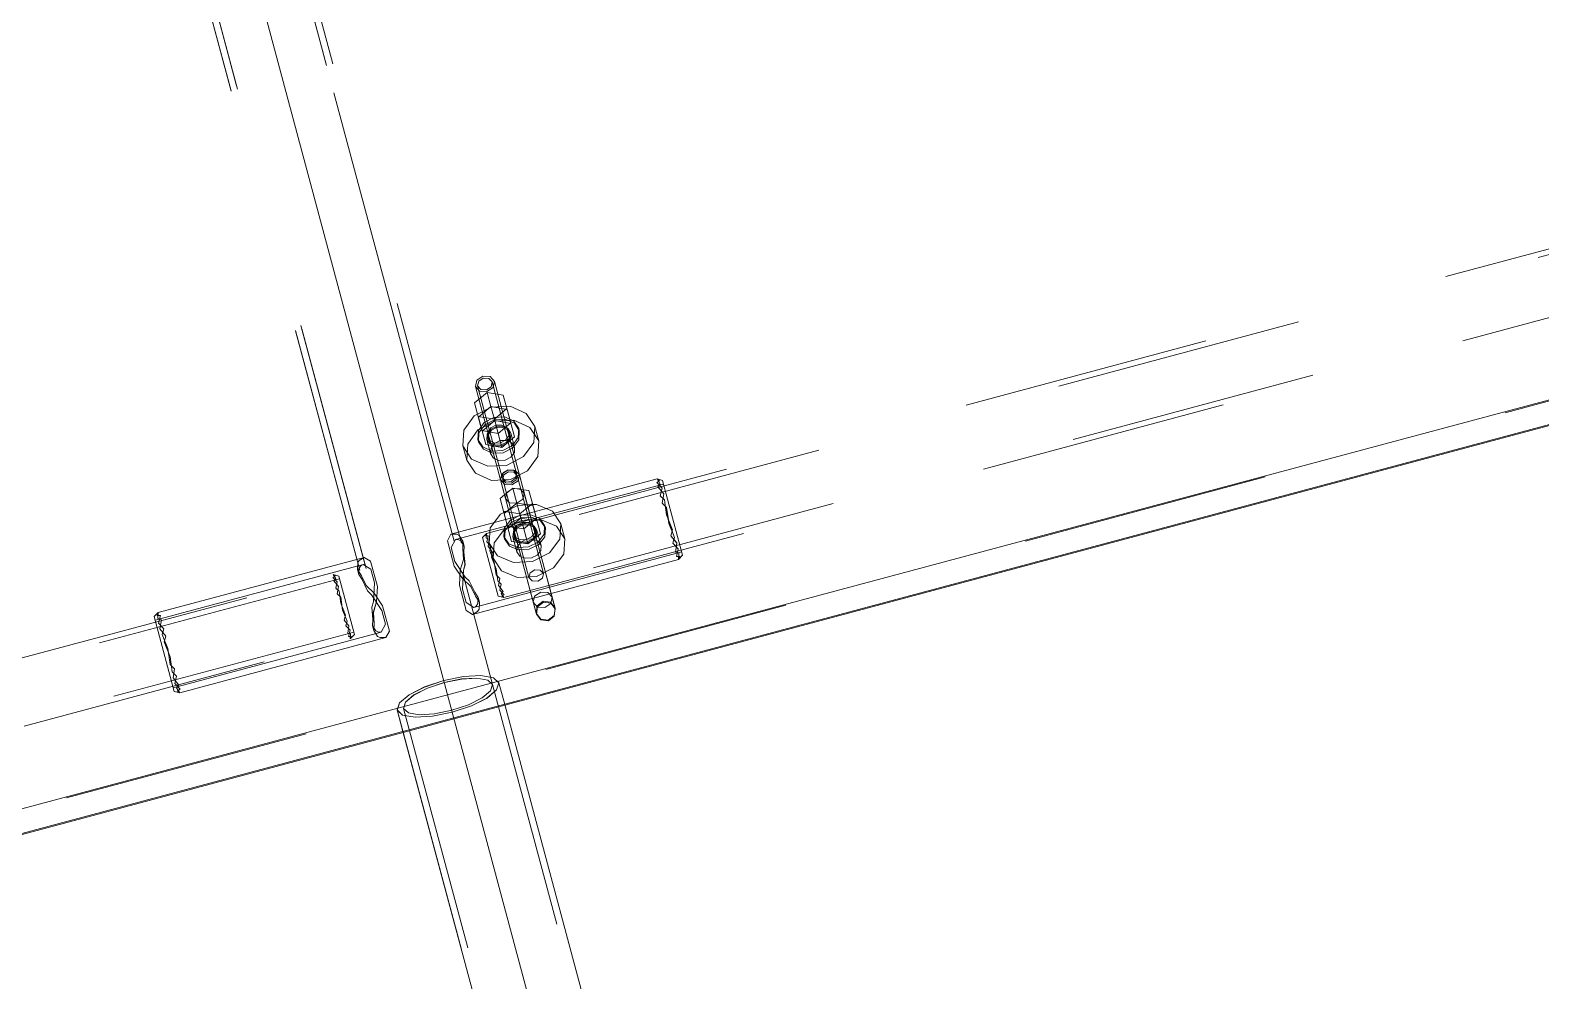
# Model space of a CAD drawing. Header units: millimetres. Extents: x -753 to 90, y 56274 to 56868.
# Drawn here: x -376.03 to -363.86, y 56755.88 to 56763.55 of the extents above; entities that cross this region are included whole.
import ezdxf

# ---------------------------------------------------------------- set-up
doc = ezdxf.new("R2010")
doc.units = ezdxf.units.MM
doc.linetypes.add('XKITLINE00', pattern=[0])
doc.linetypes.add('XKITLINE02', pattern=[4, 2, -2])
doc.layers.add('Cota', color=4, linetype='Continuous', lineweight=0)
doc.layers.add('Peça', color=2, linetype='Continuous', lineweight=0)

# ---------------------------------------------------------------- blocks, each defined once
blk = doc.blocks.new('*A1365')
at = {"layer": 'Peça', "color": 7, "linetype": 'XKITLINE02', "lineweight": 0}
for p, q in [((-373.542, 56759.123), (-411.02, 56749.082)), ((-410.993, 56749.135), (-373.592, 56759.156)), ((-373.594, 56759.133), (-373.576, 56759.143)), ((-373.56, 56759.097), (-373.594, 56759.133)), ((-373.592, 56759.156), (-373.571, 56759.123)), ((-373.576, 56759.143), (-373.592, 56759.156)), ((-373.592, 56759.156), (-373.547, 56759.144)), ((-373.571, 56759.123), (-373.587, 56759.106)), ((-373.587, 56759.106), (-373.55, 56759.06)), ((-373.571, 56759.048), (-373.56, 56759.097)), ((-373.421, 56758.672), (-373.547, 56759.144)), ((-373.571, 56759.048), (-373.543, 56759.022)), ((-373.55, 56759.06), (-373.559, 56759.001)), ((-373.559, 56759.001), (-373.531, 56758.973)), ((-373.53, 56758.925), (-373.543, 56759.022)), ((-373.531, 56758.973), (-373.516, 56758.87)), ((-373.492, 56758.829), (-373.53, 56758.925)), ((-373.516, 56758.87), (-373.479, 56758.78)), ((-373.502, 56758.79), (-373.492, 56758.829)), ((-373.465, 56758.744), (-373.502, 56758.79)), ((-373.479, 56758.78), (-373.49, 56758.743)), ((-373.49, 56758.743), (-373.455, 56758.707)), ((-373.474, 56758.685), (-373.465, 56758.744)), ((-373.426, 56758.693), (-410.905, 56748.651)), ((-410.854, 56748.619), (-373.454, 56758.639)), ((-373.474, 56758.685), (-373.452, 56758.678)), ((-373.455, 56758.707), (-373.467, 56758.658)), ((-373.467, 56758.658), (-373.446, 56758.658)), ((-373.454, 56758.639), (-373.452, 56758.678)), ((-373.454, 56758.639), (-373.421, 56758.672)), ((-373.446, 56758.658), (-373.454, 56758.639))]:
    blk.add_line(p, q, dxfattribs=at)
blk = doc.blocks.new('*A1369')
at = {"layer": 'Peça', "color": 7, "linetype": 'XKITLINE02', "lineweight": 0}
for p, q in [((-373.542, 56759.123), (-411.02, 56749.082)), ((-410.993, 56749.135), (-373.592, 56759.156)), ((-373.576, 56759.143), (-373.594, 56759.133)), ((-373.594, 56759.133), (-373.56, 56759.097)), ((-373.592, 56759.156), (-373.576, 56759.143)), ((-373.571, 56759.123), (-373.592, 56759.156)), ((-373.592, 56759.156), (-373.547, 56759.144)), ((-373.587, 56759.106), (-373.571, 56759.123)), ((-373.55, 56759.06), (-373.587, 56759.106)), ((-373.56, 56759.097), (-373.571, 56759.048)), ((-373.421, 56758.672), (-373.547, 56759.144)), ((-373.571, 56759.048), (-373.543, 56759.022)), ((-373.559, 56759.001), (-373.55, 56759.06)), ((-373.531, 56758.973), (-373.559, 56759.001)), ((-373.543, 56759.022), (-373.53, 56758.925)), ((-373.516, 56758.87), (-373.531, 56758.973)), ((-373.53, 56758.925), (-373.492, 56758.829)), ((-373.479, 56758.78), (-373.516, 56758.87)), ((-373.492, 56758.829), (-373.502, 56758.79)), ((-373.502, 56758.79), (-373.465, 56758.744)), ((-373.49, 56758.743), (-373.479, 56758.78)), ((-373.455, 56758.707), (-373.49, 56758.743)), ((-373.465, 56758.744), (-373.474, 56758.685)), ((-373.426, 56758.693), (-410.905, 56748.651)), ((-410.854, 56748.619), (-373.454, 56758.639)), ((-373.474, 56758.685), (-373.452, 56758.678)), ((-373.467, 56758.658), (-373.455, 56758.707)), ((-373.446, 56758.658), (-373.467, 56758.658)), ((-373.452, 56758.678), (-373.454, 56758.639)), ((-373.454, 56758.639), (-373.421, 56758.672)), ((-373.454, 56758.639), (-373.446, 56758.658))]:
    blk.add_line(p, q, dxfattribs=at)
blk = doc.blocks.new('*A1703')
at = {"layer": 'Peça', "color": 7, "linetype": 'XKITLINE02', "lineweight": 0}
for p, q in [((-334.905, 56769.476), (-372.383, 56759.434)), ((-372.356, 56759.488), (-334.955, 56769.509)), ((-334.789, 56769.045), (-372.268, 56759.004)), ((-372.217, 56758.971), (-334.817, 56768.992)), ((-372.389, 56759.455), (-372.356, 56759.488)), ((-372.389, 56759.455), (-372.262, 56758.983)), ((-372.356, 56759.488), (-372.363, 56759.469)), ((-372.363, 56759.469), (-372.342, 56759.469)), ((-372.358, 56759.449), (-372.356, 56759.488)), ((-372.335, 56759.442), (-372.358, 56759.449)), ((-372.342, 56759.469), (-372.354, 56759.421)), ((-372.344, 56759.383), (-372.335, 56759.442)), ((-372.354, 56759.421), (-372.319, 56759.384)), ((-372.307, 56759.337), (-372.344, 56759.383)), ((-372.319, 56759.384), (-372.33, 56759.347)), ((-372.33, 56759.347), (-372.294, 56759.257)), ((-372.317, 56759.298), (-372.307, 56759.337)), ((-372.279, 56759.202), (-372.317, 56759.298)), ((-372.294, 56759.257), (-372.279, 56759.155)), ((-372.266, 56759.106), (-372.279, 56759.202)), ((-372.279, 56759.155), (-372.25, 56759.126)), ((-372.238, 56759.079), (-372.266, 56759.106)), ((-372.25, 56759.126), (-372.259, 56759.067)), ((-372.25, 56759.03), (-372.238, 56759.079)), ((-372.268, 56759.004), (-372.272, 56759.021)), ((-372.262, 56758.983), (-372.217, 56758.971)), ((-372.259, 56759.067), (-372.222, 56759.021)), ((-372.215, 56758.994), (-372.25, 56759.03)), ((-372.222, 56759.021), (-372.238, 56759.004)), ((-372.238, 56759.004), (-372.217, 56758.971)), ((-372.233, 56758.984), (-372.215, 56758.994)), ((-372.217, 56758.971), (-372.233, 56758.984))]:
    blk.add_line(p, q, dxfattribs=at)
blk = doc.blocks.new('*A1705')
at = {"layer": 'Peça', "color": 4, "linetype": 'XKITLINE00', "lineweight": 0}
for p, q in [((-379.607, 56756.328), (-359.013, 56761.845)), ((-379.557, 56756.142), (-358.963, 56761.659)), ((-358.961, 56761.653), (-372.209, 56758.104)), ((-373.028, 56757.884), (-379.555, 56756.136))]:
    blk.add_line(p, q, dxfattribs=at)
at = {"layer": 'Peça', "color": 7, "linetype": 'XKITLINE02', "lineweight": 0}
for p, q in [((-379.605, 56756.321), (-359.011, 56761.838)), ((-372.209, 56758.104), (-373.028, 56757.884))]:
    blk.add_line(p, q, dxfattribs=at)
blk = doc.blocks.new('*A1707')
at = {"layer": 'Peça', "color": 7, "linetype": 'XKITLINE02', "lineweight": 0}
for p, q in [((-334.905, 56769.476), (-372.383, 56759.434)), ((-372.356, 56759.488), (-334.955, 56769.509)), ((-334.789, 56769.045), (-372.268, 56759.004)), ((-372.217, 56758.971), (-334.817, 56768.992)), ((-372.389, 56759.455), (-372.356, 56759.488)), ((-372.389, 56759.455), (-372.262, 56758.983)), ((-372.363, 56759.469), (-372.356, 56759.488)), ((-372.342, 56759.469), (-372.363, 56759.469)), ((-372.356, 56759.488), (-372.358, 56759.449)), ((-372.358, 56759.449), (-372.335, 56759.442)), ((-372.354, 56759.42), (-372.342, 56759.469)), ((-372.335, 56759.442), (-372.344, 56759.383)), ((-372.32, 56759.384), (-372.354, 56759.42)), ((-372.344, 56759.383), (-372.307, 56759.337)), ((-372.33, 56759.347), (-372.32, 56759.384)), ((-372.294, 56759.257), (-372.33, 56759.347)), ((-372.307, 56759.337), (-372.317, 56759.298)), ((-372.317, 56759.298), (-372.279, 56759.202)), ((-372.279, 56759.155), (-372.294, 56759.257)), ((-372.279, 56759.202), (-372.266, 56759.106)), ((-372.25, 56759.126), (-372.279, 56759.155)), ((-372.266, 56759.106), (-372.238, 56759.079)), ((-372.259, 56759.067), (-372.25, 56759.126)), ((-372.238, 56759.079), (-372.25, 56759.03)), ((-372.262, 56758.983), (-372.217, 56758.971)), ((-372.222, 56759.021), (-372.259, 56759.067)), ((-372.25, 56759.03), (-372.215, 56758.994)), ((-372.238, 56759.004), (-372.222, 56759.021)), ((-372.217, 56758.971), (-372.238, 56759.004)), ((-372.215, 56758.994), (-372.233, 56758.984)), ((-372.233, 56758.984), (-372.217, 56758.971))]:
    blk.add_line(p, q, dxfattribs=at)
blk = doc.blocks.new('*A1711')
at = {"layer": 'Peça', "color": 7, "linetype": 'XKITLINE02', "lineweight": 0}
for p, q in [((-372.855, 56758.251), (-372.98, 56758.187)), ((-372.941, 56758.186), (-372.831, 56758.241)), ((-372.701, 56758.303), (-372.855, 56758.251)), ((-372.831, 56758.241), (-372.696, 56758.287)), ((-372.541, 56758.335), (-372.701, 56758.303)), ((-372.696, 56758.287), (-372.557, 56758.315)), ((-372.557, 56758.315), (-372.434, 56758.322)), ((-372.401, 56758.343), (-372.541, 56758.335)), ((-372.434, 56758.322), (-372.347, 56758.306)), ((-372.301, 56758.325), (-372.401, 56758.343)), ((-372.352, 56758.161), (-372.275, 56758.227)), ((-372.347, 56758.306), (-372.308, 56758.27)), ((-372.308, 56758.27), (-372.324, 56758.22)), ((-372.308, 56758.27), (-368.035, 56742.322)), ((-372.257, 56758.284), (-372.301, 56758.325)), ((-372.275, 56758.227), (-372.257, 56758.284)), ((-372.257, 56758.284), (-372.21, 56758.11)), ((-373.058, 56758.122), (-373.076, 56758.065)), ((-372.98, 56758.187), (-373.058, 56758.122)), ((-373.025, 56758.078), (-373.009, 56758.129)), ((-373.009, 56758.129), (-372.941, 56758.186)), ((-372.501, 56758.107), (-372.636, 56758.062)), ((-372.392, 56758.163), (-372.501, 56758.107)), ((-372.478, 56758.098), (-372.352, 56758.161)), ((-372.324, 56758.22), (-372.392, 56758.163)), ((-373.076, 56758.065), (-368.803, 56742.117)), ((-373.076, 56758.065), (-373.032, 56758.024)), ((-373.032, 56758.024), (-372.932, 56758.006)), ((-373.025, 56758.078), (-368.752, 56742.13)), ((-372.986, 56758.043), (-373.025, 56758.078)), ((-372.899, 56758.027), (-372.986, 56758.043)), ((-372.932, 56758.006), (-372.791, 56758.014)), ((-372.776, 56758.034), (-372.899, 56758.027)), ((-372.791, 56758.014), (-372.632, 56758.046)), ((-372.636, 56758.062), (-372.776, 56758.034)), ((-372.632, 56758.046), (-372.478, 56758.098))]:
    blk.add_line(p, q, dxfattribs=at)
at = {"layer": 'Peça', "color": 4, "linetype": 'XKITLINE00', "lineweight": 0}
blk.add_line((-372.21, 56758.11), (-368.237, 56743.283), dxfattribs=at)
blk = doc.blocks.new('*A1712')
at = {"layer": 'Peça', "color": 7, "linetype": 'XKITLINE02', "lineweight": 0}
for p, q in [((-372.98, 56758.187), (-372.855, 56758.251)), ((-372.831, 56758.241), (-372.941, 56758.186)), ((-372.855, 56758.251), (-372.701, 56758.303)), ((-372.697, 56758.287), (-372.831, 56758.241)), ((-372.701, 56758.303), (-372.542, 56758.335)), ((-372.557, 56758.315), (-372.697, 56758.287)), ((-372.434, 56758.322), (-372.557, 56758.315)), ((-372.542, 56758.335), (-372.401, 56758.343)), ((-372.347, 56758.306), (-372.434, 56758.322)), ((-372.401, 56758.343), (-372.301, 56758.325)), ((-372.275, 56758.227), (-372.353, 56758.161)), ((-372.308, 56758.27), (-372.347, 56758.306)), ((-372.324, 56758.22), (-372.308, 56758.27)), ((-372.308, 56758.27), (-368.035, 56742.322)), ((-372.301, 56758.325), (-372.257, 56758.284)), ((-372.257, 56758.284), (-372.275, 56758.227)), ((-372.257, 56758.284), (-372.21, 56758.11)), ((-373.072, 56758.078), (-373.058, 56758.122)), ((-373.058, 56758.122), (-372.98, 56758.187)), ((-373.009, 56758.129), (-373.025, 56758.078)), ((-372.941, 56758.186), (-373.009, 56758.129)), ((-372.636, 56758.062), (-372.502, 56758.107)), ((-372.502, 56758.107), (-372.392, 56758.163)), ((-372.353, 56758.161), (-372.478, 56758.098)), ((-372.392, 56758.163), (-372.324, 56758.22)), ((-373.076, 56758.065), (-373.072, 56758.078)), ((-373.076, 56758.065), (-373.03, 56757.891)), ((-373.032, 56758.024), (-373.076, 56758.065)), ((-372.932, 56758.006), (-373.032, 56758.024)), ((-373.025, 56758.078), (-368.752, 56742.13)), ((-373.025, 56758.078), (-372.986, 56758.043)), ((-372.986, 56758.043), (-372.899, 56758.027)), ((-372.791, 56758.014), (-372.932, 56758.006)), ((-372.899, 56758.027), (-372.776, 56758.034)), ((-372.632, 56758.046), (-372.791, 56758.014)), ((-372.776, 56758.034), (-372.636, 56758.062)), ((-372.478, 56758.098), (-372.632, 56758.046))]:
    blk.add_line(p, q, dxfattribs=at)
at = {"layer": 'Peça', "color": 4, "linetype": 'XKITLINE00', "lineweight": 0}
for p, q in [((-372.21, 56758.11), (-368.238, 56743.283)), ((-373.03, 56757.891), (-369.057, 56743.063))]:
    blk.add_line(p, q, dxfattribs=at)
blk = doc.blocks.new('*A1815')
at = {"layer": 'Peça', "color": 7, "linetype": 'XKITLINE02', "lineweight": 0}
for p, q in [((-372.539, 56760.321), (-372.456, 56760.436)), ((-372.456, 56760.436), (-372.319, 56760.506)), ((-372.319, 56760.506), (-372.166, 56760.513)), ((-372.166, 56760.513), (-372.037, 56760.456)), ((-372.037, 56760.456), (-371.967, 56760.349)), ((-372.546, 56760.194), (-372.539, 56760.321)), ((-372.425, 56760.322), (-372.508, 56760.208)), ((-372.289, 56760.392), (-372.425, 56760.322)), ((-372.323, 56760.326), (-372.351, 56760.288)), ((-372.277, 56760.35), (-372.323, 56760.326)), ((-372.136, 56760.4), (-372.289, 56760.392)), ((-372.226, 56760.352), (-372.277, 56760.35)), ((-372.183, 56760.333), (-372.226, 56760.352)), ((-372.16, 56760.297), (-372.183, 56760.333)), ((-372.162, 56760.255), (-372.16, 56760.297)), ((-372.13, 56760.184), (-372.16, 56760.297)), ((-372.007, 56760.342), (-372.136, 56760.4)), ((-371.936, 56760.235), (-372.007, 56760.342)), ((-371.967, 56760.349), (-371.974, 56760.221)), ((-371.936, 56760.235), (-371.967, 56760.349)), ((-372.516, 56760.08), (-372.546, 56760.194)), ((-372.476, 56760.087), (-372.546, 56760.194)), ((-372.508, 56760.208), (-372.516, 56760.08)), ((-372.351, 56760.288), (-372.353, 56760.245)), ((-372.323, 56760.132), (-372.353, 56760.245)), ((-372.353, 56760.245), (-372.33, 56760.21)), ((-372.33, 56760.21), (-372.287, 56760.191)), ((-372.323, 56760.132), (-372.32, 56760.174)), ((-372.32, 56760.174), (-372.293, 56760.213)), ((-372.293, 56760.213), (-372.247, 56760.236)), ((-372.287, 56760.191), (-372.236, 56760.193)), ((-372.247, 56760.236), (-372.196, 56760.238)), ((-372.236, 56760.193), (-372.19, 56760.217)), ((-372.196, 56760.238), (-372.153, 56760.219)), ((-372.19, 56760.217), (-372.162, 56760.255)), ((-372.153, 56760.219), (-372.13, 56760.184)), ((-372.13, 56760.184), (-372.132, 56760.141)), ((-371.974, 56760.221), (-372.057, 56760.107)), ((-371.944, 56760.108), (-371.936, 56760.235)), ((-372.516, 56760.08), (-372.446, 56759.973)), ((-372.347, 56760.03), (-372.476, 56760.087)), ((-372.299, 56760.096), (-372.323, 56760.132)), ((-372.256, 56760.077), (-372.299, 56760.096)), ((-372.205, 56760.08), (-372.256, 56760.077)), ((-372.16, 56760.103), (-372.205, 56760.08)), ((-372.057, 56760.107), (-372.194, 56760.037)), ((-372.132, 56760.141), (-372.16, 56760.103)), ((-372.027, 56759.994), (-371.944, 56760.108)), ((-372.446, 56759.973), (-372.317, 56759.916)), ((-372.194, 56760.037), (-372.347, 56760.03)), ((-372.163, 56759.923), (-372.027, 56759.994)), ((-372.317, 56759.916), (-372.163, 56759.923))]:
    blk.add_line(p, q, dxfattribs=at)
blk = doc.blocks.new('*A1820')
at = {"layer": 'Peça', "color": 4, "linetype": 'XKITLINE00', "lineweight": 0}
for p, q in [((-372.233, 56759.967), (-372.244, 56759.919)), ((-372.184, 56759.999), (-372.233, 56759.967)), ((-372.226, 56759.924), (-372.217, 56759.96)), ((-372.217, 56759.96), (-372.18, 56759.984)), ((-372.125, 56759.996), (-372.184, 56759.999)), ((-372.18, 56759.984), (-372.135, 56759.982)), ((-372.135, 56759.982), (-372.11, 56759.955)), ((-372.091, 56759.96), (-372.125, 56759.996)), ((-372.11, 56759.955), (-372.118, 56759.919)), ((-372.102, 56759.912), (-372.091, 56759.96)), ((-372.091, 56759.96), (-372.041, 56759.771)), ((-372.244, 56759.919), (-372.193, 56759.73)), ((-372.244, 56759.919), (-372.21, 56759.883)), ((-372.2, 56759.897), (-372.226, 56759.924)), ((-372.21, 56759.883), (-372.152, 56759.88)), ((-372.156, 56759.894), (-372.2, 56759.897)), ((-372.118, 56759.919), (-372.156, 56759.894)), ((-372.152, 56759.88), (-372.102, 56759.912))]:
    blk.add_line(p, q, dxfattribs=at)
at = {"layer": 'Peça', "color": 7, "linetype": 'XKITLINE02', "lineweight": 0}
for p, q in [((-372.11, 56759.955), (-371.898, 56759.165)), ((-372.226, 56759.924), (-372.014, 56759.134)), ((-372.193, 56759.818), (-372.204, 56759.77)), ((-372.144, 56759.85), (-372.193, 56759.818)), ((-372.085, 56759.847), (-372.144, 56759.85)), ((-372.052, 56759.811), (-372.085, 56759.847)), ((-372.063, 56759.763), (-372.052, 56759.811)), ((-372.052, 56759.811), (-371.803, 56758.885)), ((-372.204, 56759.77), (-371.956, 56758.844)), ((-372.204, 56759.77), (-372.171, 56759.735)), ((-372.193, 56759.73), (-372.098, 56759.375)), ((-372.171, 56759.735), (-372.112, 56759.732)), ((-372.112, 56759.732), (-372.063, 56759.763)), ((-372.041, 56759.771), (-371.959, 56759.465)), ((-372.005, 56759.17), (-372.014, 56759.134)), ((-372.014, 56759.134), (-371.988, 56759.106)), ((-371.968, 56759.194), (-372.005, 56759.17)), ((-371.988, 56759.106), (-371.944, 56759.104)), ((-371.923, 56759.192), (-371.968, 56759.194)), ((-371.944, 56759.104), (-371.906, 56759.128)), ((-371.898, 56759.165), (-371.923, 56759.192)), ((-371.906, 56759.128), (-371.898, 56759.165)), ((-371.956, 56758.844), (-371.961, 56758.863)), ((-371.948, 56758.904), (-371.956, 56758.844)), ((-371.919, 56758.797), (-371.956, 56758.844)), ((-371.9, 56758.941), (-371.948, 56758.904)), ((-371.84, 56758.933), (-371.9, 56758.941)), ((-371.803, 56758.885), (-371.84, 56758.933)), ((-371.811, 56758.826), (-371.803, 56758.885)), ((-371.803, 56758.885), (-371.808, 56758.904)), ((-371.919, 56758.797), (-371.859, 56758.789)), ((-371.859, 56758.789), (-371.811, 56758.826))]:
    blk.add_line(p, q, dxfattribs=at)
blk = doc.blocks.new('*A1821')
at = {"layer": 'Peça', "color": 7, "linetype": 'XKITLINE02', "lineweight": 0}
for p, q in [((-372.446, 56760.673), (-372.435, 56760.723)), ((-372.446, 56760.673), (-371.954, 56758.838)), ((-372.412, 56760.635), (-372.446, 56760.673)), ((-372.435, 56760.723), (-372.386, 56760.755)), ((-372.419, 56760.716), (-372.428, 56760.678)), ((-372.23, 56759.94), (-372.428, 56760.678)), ((-372.428, 56760.678), (-372.402, 56760.649)), ((-372.382, 56760.74), (-372.419, 56760.716)), ((-372.386, 56760.755), (-372.327, 56760.752)), ((-372.338, 56760.738), (-372.382, 56760.74)), ((-372.357, 56760.647), (-372.32, 56760.671)), ((-372.304, 56760.664), (-372.353, 56760.632)), ((-372.312, 56760.709), (-372.338, 56760.738)), ((-372.327, 56760.752), (-372.293, 56760.714)), ((-372.32, 56760.671), (-372.312, 56760.709)), ((-372.114, 56759.971), (-372.312, 56760.709)), ((-372.293, 56760.714), (-372.304, 56760.664)), ((-372.293, 56760.714), (-371.802, 56758.879)), ((-372.353, 56760.632), (-372.412, 56760.635)), ((-372.402, 56760.649), (-372.357, 56760.647)), ((-372.23, 56759.94), (-372.222, 56759.978)), ((-372.204, 56759.911), (-372.23, 56759.94)), ((-372.222, 56759.978), (-372.184, 56760.002)), ((-372.184, 56760.002), (-372.14, 56759.999)), ((-372.122, 56759.933), (-372.159, 56759.908)), ((-372.14, 56759.999), (-372.114, 56759.971)), ((-372.114, 56759.971), (-372.122, 56759.933)), ((-372.159, 56759.908), (-372.204, 56759.911)), ((-371.98, 56758.933), (-371.969, 56758.983)), ((-371.969, 56758.983), (-371.92, 56759.015)), ((-371.92, 56759.015), (-371.861, 56759.012)), ((-371.861, 56759.012), (-371.827, 56758.974)), ((-371.827, 56758.974), (-371.838, 56758.924)), ((-371.946, 56758.895), (-371.98, 56758.933)), ((-371.946, 56758.897), (-371.954, 56758.838)), ((-371.954, 56758.838), (-371.918, 56758.791)), ((-371.898, 56758.934), (-371.946, 56758.897)), ((-371.887, 56758.892), (-371.946, 56758.895)), ((-371.838, 56758.926), (-371.898, 56758.934)), ((-371.838, 56758.924), (-371.887, 56758.892)), ((-371.802, 56758.879), (-371.838, 56758.926)), ((-371.81, 56758.82), (-371.802, 56758.879)), ((-371.918, 56758.791), (-371.858, 56758.783)), ((-371.858, 56758.783), (-371.81, 56758.82))]:
    blk.add_line(p, q, dxfattribs=at)
blk = doc.blocks.new('*A1822')
at = {"layer": 'Peça', "color": 7, "linetype": 'XKITLINE02', "lineweight": 0}
for p, q in [((-372.145, 56759.854), (-372.212, 56759.799)), ((-372.112, 56759.733), (-372.145, 56759.854)), ((-372.145, 56759.854), (-372.059, 56759.84)), ((-372.214, 56759.649), (-372.112, 56759.733)), ((-372.112, 56759.733), (-371.982, 56759.712))]:
    blk.add_line(p, q, dxfattribs=at)
at = {"layer": 'Peça', "color": 4, "linetype": 'XKITLINE00', "lineweight": 0}
for p, q in [((-372.059, 56759.84), (-372.015, 56759.833)), ((-372.015, 56759.833), (-371.987, 56759.729)), ((-372.212, 56759.799), (-372.247, 56759.771)), ((-372.186, 56759.545), (-372.247, 56759.771)), ((-372.089, 56759.646), (-371.987, 56759.729)), ((-371.987, 56759.729), (-371.954, 56759.608)), ((-372.219, 56759.667), (-372.089, 56759.646)), ((-372.056, 56759.525), (-372.089, 56759.646)), ((-371.954, 56759.608), (-372.056, 56759.525)), ((-372.056, 56759.525), (-372.186, 56759.545))]:
    blk.add_line(p, q, dxfattribs=at)
blk = doc.blocks.new('*A1823')
at = {"layer": 'Peça', "color": 7, "linetype": 'XKITLINE02', "lineweight": 0}
for p, q in [((-372.112, 56759.733), (-372.214, 56759.649)), ((-372.08, 56759.611), (-372.112, 56759.733)), ((-371.982, 56759.712), (-372.112, 56759.733)), ((-371.982, 56759.712), (-371.954, 56759.608)), ((-372.186, 56759.545), (-372.214, 56759.649)), ((-372.214, 56759.649), (-372.186, 56759.545)), ((-372.182, 56759.528), (-372.08, 56759.611)), ((-372.08, 56759.611), (-371.95, 56759.59))]:
    blk.add_line(p, q, dxfattribs=at)
at = {"layer": 'Peça', "color": 4, "linetype": 'XKITLINE00', "lineweight": 0}
for p, q in [((-372.056, 56759.525), (-371.954, 56759.608)), ((-371.954, 56759.608), (-371.922, 56759.486)), ((-372.056, 56759.525), (-372.186, 56759.545)), ((-372.186, 56759.545), (-372.154, 56759.424)), ((-372.024, 56759.403), (-372.056, 56759.525)), ((-371.922, 56759.486), (-372.024, 56759.403)), ((-372.024, 56759.403), (-372.154, 56759.424))]:
    blk.add_line(p, q, dxfattribs=at)
blk = doc.blocks.new('*A1824')
at = {"layer": 'Peça', "color": 7, "linetype": 'XKITLINE02', "lineweight": 0}
for p, q in [((-372.206, 56759.513), (-372.158, 56759.576)), ((-372.163, 56759.595), (-372.19, 56759.56)), ((-372.086, 56759.635), (-372.163, 56759.595)), ((-372.158, 56759.576), (-372.081, 56759.615)), ((-372.111, 56759.554), (-372.093, 56759.563)), ((-372.093, 56759.563), (-372.07, 56759.575)), ((-371.999, 56759.639), (-372.086, 56759.635)), ((-372.081, 56759.615), (-371.994, 56759.62)), ((-372.07, 56759.575), (-372.024, 56759.577)), ((-372.024, 56759.577), (-371.986, 56759.561)), ((-371.999, 56759.639), (-371.958, 56759.622)), ((-371.994, 56759.62), (-371.921, 56759.589)), ((-371.986, 56759.561), (-371.965, 56759.53)), ((-371.921, 56759.589), (-371.882, 56759.532)), ((-372.211, 56759.444), (-372.206, 56759.513)), ((-372.139, 56759.484), (-372.136, 56759.521)), ((-372.133, 56759.464), (-372.139, 56759.484)), ((-372.118, 56759.453), (-372.139, 56759.484)), ((-372.136, 56759.521), (-372.111, 56759.554)), ((-372.131, 56759.501), (-372.133, 56759.464)), ((-372.133, 56759.464), (-372.113, 56759.434)), ((-372.106, 56759.534), (-372.131, 56759.501)), ((-372.08, 56759.437), (-372.118, 56759.453)), ((-372.106, 56759.534), (-372.088, 56759.543)), ((-372.088, 56759.543), (-372.065, 56759.555)), ((-372.034, 56759.439), (-372.08, 56759.437)), ((-372.019, 56759.558), (-372.065, 56759.555)), ((-371.993, 56759.46), (-372.034, 56759.439)), ((-372.028, 56759.42), (-371.987, 56759.441)), ((-371.98, 56759.541), (-372.019, 56759.558)), ((-371.967, 56759.493), (-371.993, 56759.46)), ((-371.987, 56759.441), (-371.962, 56759.474)), ((-371.96, 56759.511), (-371.98, 56759.541)), ((-371.965, 56759.53), (-371.967, 56759.493)), ((-371.96, 56759.511), (-371.965, 56759.53)), ((-371.962, 56759.474), (-371.96, 56759.511)), ((-372.113, 56759.434), (-372.074, 56759.417)), ((-372.074, 56759.417), (-372.028, 56759.42))]:
    blk.add_line(p, q, dxfattribs=at)
at = {"layer": 'Peça', "color": 4, "linetype": 'XKITLINE00', "lineweight": 0}
for p, q in [((-371.958, 56759.622), (-371.927, 56759.609)), ((-371.888, 56759.551), (-371.927, 56759.609)), ((-372.211, 56759.533), (-372.216, 56759.463)), ((-372.211, 56759.444), (-372.216, 56759.463)), ((-372.216, 56759.463), (-372.177, 56759.405)), ((-372.19, 56759.56), (-372.211, 56759.533)), ((-372.172, 56759.386), (-372.211, 56759.444)), ((-371.94, 56759.418), (-371.892, 56759.481)), ((-371.887, 56759.462), (-371.935, 56759.399)), ((-371.892, 56759.481), (-371.888, 56759.551)), ((-371.882, 56759.532), (-371.888, 56759.551)), ((-371.882, 56759.532), (-371.887, 56759.462)), ((-372.177, 56759.405), (-372.104, 56759.374)), ((-372.099, 56759.355), (-372.172, 56759.386)), ((-372.104, 56759.374), (-372.018, 56759.379)), ((-372.012, 56759.36), (-372.099, 56759.355)), ((-372.018, 56759.379), (-371.94, 56759.418)), ((-371.935, 56759.399), (-372.012, 56759.36))]:
    blk.add_line(p, q, dxfattribs=at)
blk = doc.blocks.new('*A1825')
at = {"layer": 'Peça', "color": 7, "linetype": 'XKITLINE02', "lineweight": 0}
for p, q in [((-372.107, 56759.713), (-372.216, 56759.658)), ((-371.985, 56759.72), (-372.107, 56759.713)), ((-372.211, 56759.522), (-372.074, 56759.591)), ((-372.112, 56759.54), (-372.067, 56759.563)), ((-372.074, 56759.591), (-371.921, 56759.6)), ((-372.067, 56759.563), (-372.016, 56759.565)), ((-372.016, 56759.565), (-371.973, 56759.547)), ((-371.921, 56759.6), (-371.793, 56759.546)), ((-372.295, 56759.411), (-372.211, 56759.522)), ((-372.143, 56759.462), (-372.14, 56759.503)), ((-372.143, 56759.462), (-372.111, 56759.34)), ((-372.12, 56759.428), (-372.143, 56759.462)), ((-372.14, 56759.503), (-372.112, 56759.54)), ((-372.034, 56759.441), (-372.08, 56759.418)), ((-371.983, 56759.444), (-372.034, 56759.441)), ((-371.94, 56759.426), (-371.983, 56759.444)), ((-371.953, 56759.472), (-371.981, 56759.435)), ((-371.973, 56759.547), (-371.95, 56759.513)), ((-371.95, 56759.513), (-371.953, 56759.472)), ((-371.95, 56759.513), (-371.917, 56759.392)), ((-371.793, 56759.546), (-371.724, 56759.444)), ((-372.304, 56759.288), (-372.295, 56759.411)), ((-372.077, 56759.41), (-372.12, 56759.428)), ((-372.108, 56759.381), (-372.111, 56759.34)), ((-372.111, 56759.34), (-372.088, 56759.306)), ((-372.08, 56759.418), (-372.108, 56759.381)), ((-372.026, 56759.412), (-372.077, 56759.41)), ((-371.981, 56759.435), (-372.026, 56759.412)), ((-371.948, 56759.314), (-371.92, 56759.351)), ((-371.917, 56759.392), (-371.94, 56759.426)), ((-371.92, 56759.351), (-371.917, 56759.392)), ((-372.088, 56759.306), (-372.045, 56759.288)), ((-372.045, 56759.288), (-371.994, 56759.291)), ((-371.994, 56759.291), (-371.948, 56759.314))]:
    blk.add_line(p, q, dxfattribs=at)
at = {"layer": 'Peça', "color": 4, "linetype": 'XKITLINE00', "lineweight": 0}
for p, q in [((-371.954, 56759.721), (-371.985, 56759.72)), ((-371.826, 56759.667), (-371.954, 56759.721)), ((-372.244, 56759.644), (-372.328, 56759.533)), ((-372.216, 56759.658), (-372.244, 56759.644)), ((-371.757, 56759.565), (-371.826, 56759.667)), ((-371.765, 56759.442), (-371.757, 56759.565)), ((-371.724, 56759.444), (-371.757, 56759.565)), ((-372.328, 56759.533), (-372.336, 56759.41)), ((-371.849, 56759.331), (-371.765, 56759.442)), ((-371.724, 56759.444), (-371.733, 56759.321)), ((-372.304, 56759.288), (-372.336, 56759.41)), ((-372.336, 56759.41), (-372.267, 56759.308)), ((-371.986, 56759.262), (-371.849, 56759.331)), ((-371.733, 56759.321), (-371.817, 56759.21)), ((-372.235, 56759.186), (-372.304, 56759.288)), ((-372.267, 56759.308), (-372.139, 56759.254)), ((-372.139, 56759.254), (-371.986, 56759.262)), ((-371.817, 56759.21), (-371.954, 56759.141)), ((-372.107, 56759.132), (-372.235, 56759.186)), ((-371.954, 56759.141), (-372.107, 56759.132))]:
    blk.add_line(p, q, dxfattribs=at)
blk = doc.blocks.new('*A1826')
at = {"layer": 'Peça', "color": 7, "linetype": 'XKITLINE02', "lineweight": 0}
for p, q in [((-372.453, 56760.54), (-372.351, 56760.625)), ((-372.453, 56760.54), (-372.393, 56760.318)), ((-372.321, 56760.511), (-372.351, 56760.625)), ((-372.351, 56760.625), (-372.221, 56760.602)), ((-372.161, 56760.38), (-372.221, 56760.602)), ((-372.293, 56760.408), (-372.424, 56760.431)), ((-372.321, 56760.511), (-372.422, 56760.426)), ((-372.19, 56760.488), (-372.321, 56760.511)), ((-372.192, 56760.494), (-372.293, 56760.408)), ((-372.393, 56760.318), (-372.263, 56760.295)), ((-372.263, 56760.295), (-372.293, 56760.408)), ((-372.263, 56760.295), (-372.161, 56760.38))]:
    blk.add_line(p, q, dxfattribs=at)
blk = doc.blocks.new('*A1827')
at = {"layer": 'Peça', "color": 7, "linetype": 'XKITLINE02', "lineweight": 0}
for p, q in [((-372.422, 56760.426), (-372.321, 56760.511)), ((-372.422, 56760.426), (-372.363, 56760.204)), ((-372.29, 56760.398), (-372.321, 56760.511)), ((-372.321, 56760.511), (-372.19, 56760.488)), ((-372.131, 56760.266), (-372.19, 56760.488)), ((-372.263, 56760.295), (-372.393, 56760.318)), ((-372.29, 56760.398), (-372.392, 56760.313)), ((-372.16, 56760.375), (-372.29, 56760.398)), ((-372.161, 56760.38), (-372.263, 56760.295)), ((-372.232, 56760.181), (-372.263, 56760.295)), ((-372.363, 56760.204), (-372.232, 56760.181)), ((-372.232, 56760.181), (-372.131, 56760.266))]:
    blk.add_line(p, q, dxfattribs=at)
blk = doc.blocks.new('*A1828')
at = {"layer": 'Peça', "color": 7, "linetype": 'XKITLINE02', "lineweight": 0}
for p, q in [((-372.374, 56760.383), (-372.297, 56760.422)), ((-372.297, 56760.422), (-372.21, 56760.427)), ((-372.21, 56760.427), (-372.137, 56760.394)), ((-372.426, 56760.246), (-372.421, 56760.318)), ((-372.421, 56760.318), (-372.374, 56760.383)), ((-372.417, 56760.3), (-372.421, 56760.227)), ((-372.369, 56760.364), (-372.417, 56760.3)), ((-372.292, 56760.404), (-372.369, 56760.364)), ((-372.346, 56760.305), (-372.348, 56760.266)), ((-372.321, 56760.339), (-372.346, 56760.305)), ((-372.341, 56760.286), (-372.316, 56760.321)), ((-372.28, 56760.36), (-372.321, 56760.339)), ((-372.316, 56760.321), (-372.275, 56760.342)), ((-372.205, 56760.408), (-372.292, 56760.404)), ((-372.234, 56760.362), (-372.28, 56760.36)), ((-372.275, 56760.342), (-372.229, 56760.344)), ((-372.196, 56760.345), (-372.234, 56760.362)), ((-372.229, 56760.344), (-372.191, 56760.327)), ((-372.132, 56760.376), (-372.205, 56760.408)), ((-372.174, 56760.313), (-372.196, 56760.345)), ((-372.191, 56760.327), (-372.17, 56760.295)), ((-372.177, 56760.275), (-372.174, 56760.313)), ((-372.17, 56760.295), (-372.174, 56760.313)), ((-372.17, 56760.295), (-372.172, 56760.256)), ((-372.137, 56760.394), (-372.097, 56760.334)), ((-372.092, 56760.315), (-372.132, 56760.376)), ((-372.097, 56760.334), (-372.101, 56760.261)), ((-372.092, 56760.315), (-372.097, 56760.334)), ((-372.097, 56760.243), (-372.092, 56760.315)), ((-372.421, 56760.227), (-372.426, 56760.246)), ((-372.386, 56760.185), (-372.426, 56760.246)), ((-372.421, 56760.227), (-372.381, 56760.167)), ((-372.313, 56760.152), (-372.386, 56760.185)), ((-372.343, 56760.248), (-372.348, 56760.266)), ((-372.348, 56760.266), (-372.327, 56760.234)), ((-372.343, 56760.248), (-372.341, 56760.286)), ((-372.322, 56760.216), (-372.343, 56760.248)), ((-372.327, 56760.234), (-372.289, 56760.217)), ((-372.284, 56760.199), (-372.322, 56760.216)), ((-372.289, 56760.217), (-372.243, 56760.219)), ((-372.238, 56760.201), (-372.284, 56760.199)), ((-372.243, 56760.219), (-372.202, 56760.24)), ((-372.197, 56760.222), (-372.238, 56760.201)), ((-372.148, 56760.196), (-372.226, 56760.157)), ((-372.221, 56760.139), (-372.144, 56760.178)), ((-372.202, 56760.24), (-372.177, 56760.275)), ((-372.172, 56760.256), (-372.197, 56760.222)), ((-372.101, 56760.261), (-372.148, 56760.196)), ((-372.144, 56760.178), (-372.097, 56760.243)), ((-372.381, 56760.167), (-372.308, 56760.134)), ((-372.226, 56760.157), (-372.313, 56760.152)), ((-372.308, 56760.134), (-372.221, 56760.139))]:
    blk.add_line(p, q, dxfattribs=at)
blk = doc.blocks.new('*A1834')
at = {"layer": 'Peça', "color": 7, "linetype": 'XKITLINE02', "lineweight": 0}
for p, q in [((-375.822, 56769.325), (-375.931, 56769.201)), ((-375.674, 56769.398), (-375.822, 56769.325)), ((-375.79, 56769.283), (-375.66, 56769.347)), ((-375.509, 56769.409), (-375.674, 56769.398)), ((-375.66, 56769.347), (-375.516, 56769.356)), ((-375.516, 56769.356), (-375.379, 56769.31)), ((-375.352, 56769.356), (-375.509, 56769.409)), ((-375.379, 56769.31), (-375.27, 56769.214)), ((-375.228, 56769.247), (-375.352, 56769.356)), ((-375.931, 56769.201), (-375.985, 56769.044)), ((-375.886, 56769.174), (-375.79, 56769.283)), ((-375.27, 56769.214), (-375.206, 56769.085)), ((-375.155, 56769.098), (-375.228, 56769.247)), ((-375.932, 56769.037), (-375.886, 56769.174)), ((-375.206, 56769.085), (-372.308, 56758.27)), ((-375.206, 56769.085), (-375.196, 56768.94)), ((-375.152, 56769.087), (-375.155, 56769.098)), ((-375.144, 56768.933), (-375.155, 56769.098)), ((-375.147, 56769.07), (-375.152, 56769.087)), ((-375.147, 56769.07), (-372.257, 56758.284)), ((-375.985, 56769.044), (-375.974, 56768.879)), ((-375.923, 56768.893), (-375.932, 56769.037)), ((-375.196, 56768.94), (-375.243, 56768.803)), ((-375.197, 56768.777), (-375.144, 56768.933)), ((-375.971, 56768.868), (-375.974, 56768.879)), ((-375.974, 56768.879), (-375.901, 56768.731)), ((-375.966, 56768.85), (-375.971, 56768.868)), ((-375.966, 56768.85), (-373.076, 56758.064)), ((-375.923, 56768.893), (-375.92, 56768.882)), ((-375.859, 56768.763), (-375.923, 56768.893)), ((-375.92, 56768.882), (-375.915, 56768.864)), ((-375.915, 56768.864), (-373.025, 56758.078)), ((-375.901, 56768.731), (-375.776, 56768.622)), ((-375.75, 56768.667), (-375.859, 56768.763)), ((-375.338, 56768.694), (-375.468, 56768.63)), ((-375.243, 56768.803), (-375.338, 56768.694)), ((-375.306, 56768.652), (-375.197, 56768.777)), ((-375.776, 56768.622), (-375.62, 56768.568)), ((-375.613, 56768.621), (-375.75, 56768.667)), ((-375.62, 56768.568), (-375.455, 56768.579)), ((-375.468, 56768.63), (-375.613, 56768.621)), ((-375.455, 56768.579), (-375.306, 56768.652)), ((-372.98, 56758.187), (-372.855, 56758.25)), ((-372.831, 56758.241), (-372.941, 56758.185)), ((-372.855, 56758.25), (-372.701, 56758.302)), ((-372.696, 56758.286), (-372.831, 56758.241)), ((-372.701, 56758.302), (-372.541, 56758.334)), ((-372.557, 56758.314), (-372.696, 56758.286)), ((-372.434, 56758.321), (-372.557, 56758.314)), ((-372.541, 56758.334), (-372.401, 56758.342)), ((-372.347, 56758.306), (-372.434, 56758.321)), ((-372.401, 56758.342), (-372.301, 56758.324)), ((-372.275, 56758.227), (-372.353, 56758.161)), ((-372.308, 56758.27), (-372.347, 56758.306)), ((-372.324, 56758.22), (-372.308, 56758.27)), ((-372.301, 56758.324), (-372.257, 56758.284)), ((-372.257, 56758.284), (-372.275, 56758.227)), ((-373.076, 56758.064), (-373.058, 56758.122)), ((-373.058, 56758.122), (-372.98, 56758.187)), ((-373.02, 56758.092), (-373.009, 56758.128)), ((-372.941, 56758.185), (-373.009, 56758.128)), ((-372.636, 56758.062), (-372.502, 56758.107)), ((-372.502, 56758.107), (-372.392, 56758.163)), ((-372.353, 56758.161), (-372.478, 56758.098)), ((-372.392, 56758.163), (-372.324, 56758.22)), ((-373.032, 56758.024), (-373.076, 56758.064)), ((-372.932, 56758.006), (-373.032, 56758.024)), ((-373.025, 56758.078), (-373.02, 56758.092)), ((-373.025, 56758.078), (-372.986, 56758.043)), ((-372.986, 56758.043), (-372.899, 56758.027)), ((-372.792, 56758.014), (-372.932, 56758.006)), ((-372.899, 56758.027), (-372.776, 56758.034)), ((-372.632, 56758.046), (-372.792, 56758.014)), ((-372.776, 56758.034), (-372.636, 56758.062)), ((-372.478, 56758.098), (-372.632, 56758.046))]:
    blk.add_line(p, q, dxfattribs=at)
blk = doc.blocks.new('*A1835')
at = {"layer": 'Peça', "color": 7, "linetype": 'XKITLINE02', "lineweight": 0}
for p, q in [((-372.643, 56759.482), (-370.982, 56759.927)), ((-370.982, 56759.927), (-370.956, 56759.886)), ((-370.963, 56759.911), (-370.982, 56759.927)), ((-370.982, 56759.927), (-370.938, 56759.915)), ((-370.93, 56759.886), (-372.605, 56759.438)), ((-370.985, 56759.898), (-370.963, 56759.911)), ((-370.942, 56759.853), (-370.985, 56759.898)), ((-370.956, 56759.886), (-370.976, 56759.864)), ((-370.976, 56759.864), (-370.929, 56759.806)), ((-370.957, 56759.792), (-370.942, 56759.853)), ((-370.929, 56759.806), (-370.941, 56759.733)), ((-370.938, 56759.915), (-370.776, 56759.312)), ((-370.957, 56759.792), (-370.922, 56759.758)), ((-370.941, 56759.733), (-370.905, 56759.697)), ((-370.905, 56759.637), (-370.922, 56759.758)), ((-370.905, 56759.697), (-370.887, 56759.569)), ((-370.857, 56759.517), (-370.905, 56759.637)), ((-370.887, 56759.569), (-370.841, 56759.456)), ((-372.671, 56759.429), (-372.643, 56759.482)), ((-372.643, 56759.482), (-372.596, 56759.482)), ((-372.596, 56759.482), (-372.576, 56759.472)), ((-372.576, 56759.472), (-372.546, 56759.425)), ((-370.87, 56759.468), (-370.857, 56759.517)), ((-370.823, 56759.411), (-370.87, 56759.468)), ((-370.841, 56759.456), (-370.854, 56759.409)), ((-372.671, 56759.429), (-372.617, 56759.225)), ((-372.605, 56759.438), (-372.64, 56759.374)), ((-372.611, 56759.263), (-372.64, 56759.374)), ((-372.605, 56759.438), (-372.584, 56759.438)), ((-372.584, 56759.438), (-372.561, 56759.426)), ((-372.535, 56759.386), (-372.561, 56759.426)), ((-372.546, 56759.425), (-372.548, 56759.365)), ((-372.548, 56759.365), (-372.542, 56759.279)), ((-372.535, 56759.386), (-372.546, 56759.425)), ((-372.538, 56759.336), (-372.535, 56759.386)), ((-372.53, 56759.234), (-372.538, 56759.336)), ((-370.784, 56759.341), (-372.459, 56758.892)), ((-370.854, 56759.409), (-370.811, 56759.364)), ((-370.835, 56759.337), (-370.823, 56759.411)), ((-370.835, 56759.337), (-370.806, 56759.328)), ((-370.811, 56759.364), (-370.826, 56759.303)), ((-370.809, 56759.279), (-370.806, 56759.328)), ((-372.55, 56759.124), (-372.617, 56759.225)), ((-372.527, 56759.135), (-372.611, 56759.263)), ((-372.542, 56759.279), (-372.568, 56759.192)), ((-372.542, 56759.193), (-372.53, 56759.234)), ((-372.469, 56758.835), (-370.809, 56759.279)), ((-370.826, 56759.303), (-370.8, 56759.303)), ((-370.809, 56759.279), (-370.776, 56759.312)), ((-370.8, 56759.303), (-370.809, 56759.279)), ((-372.575, 56759.07), (-372.568, 56759.192)), ((-372.542, 56759.193), (-372.551, 56759.04)), ((-372.483, 56759.061), (-372.55, 56759.124)), ((-372.527, 56759.135), (-372.495, 56759.105)), ((-372.495, 56759.105), (-372.451, 56759.014)), ((-372.575, 56759.07), (-372.52, 56758.866)), ((-372.551, 56759.04), (-372.521, 56758.93)), ((-372.446, 56758.983), (-372.483, 56759.061)), ((-372.451, 56759.014), (-372.424, 56758.971)), ((-372.414, 56758.933), (-372.446, 56758.983)), ((-372.424, 56758.971), (-372.426, 56758.924)), ((-372.414, 56758.933), (-372.424, 56758.971)), ((-372.459, 56758.892), (-372.521, 56758.93)), ((-372.52, 56758.866), (-372.469, 56758.835)), ((-372.469, 56758.835), (-372.429, 56758.858)), ((-372.459, 56758.892), (-372.441, 56758.903)), ((-372.441, 56758.903), (-372.426, 56758.924)), ((-372.429, 56758.858), (-372.416, 56758.877)), ((-372.416, 56758.877), (-372.414, 56758.933))]:
    blk.add_line(p, q, dxfattribs=at)
blk = doc.blocks.new('*A1838')
at = {"layer": 'Peça', "color": 7, "linetype": 'XKITLINE02', "lineweight": 0}
for p, q in [((-372.643, 56759.482), (-370.982, 56759.927)), ((-370.982, 56759.927), (-370.963, 56759.911)), ((-370.956, 56759.886), (-370.982, 56759.927)), ((-370.982, 56759.927), (-370.938, 56759.915)), ((-370.93, 56759.886), (-372.605, 56759.438)), ((-370.963, 56759.911), (-370.985, 56759.898)), ((-370.985, 56759.898), (-370.942, 56759.853)), ((-370.976, 56759.864), (-370.956, 56759.886)), ((-370.929, 56759.806), (-370.976, 56759.864)), ((-370.942, 56759.853), (-370.957, 56759.792)), ((-370.941, 56759.733), (-370.929, 56759.806)), ((-370.776, 56759.312), (-370.938, 56759.915)), ((-370.957, 56759.792), (-370.922, 56759.758)), ((-370.905, 56759.697), (-370.941, 56759.733)), ((-370.922, 56759.758), (-370.905, 56759.637)), ((-370.886, 56759.569), (-370.905, 56759.697)), ((-370.905, 56759.637), (-370.857, 56759.517)), ((-370.841, 56759.456), (-370.886, 56759.569)), ((-372.671, 56759.429), (-372.643, 56759.482)), ((-372.596, 56759.482), (-372.643, 56759.482)), ((-372.576, 56759.472), (-372.596, 56759.482)), ((-372.546, 56759.425), (-372.576, 56759.472)), ((-370.857, 56759.517), (-370.87, 56759.468)), ((-370.87, 56759.468), (-370.823, 56759.41)), ((-370.854, 56759.409), (-370.841, 56759.456)), ((-372.671, 56759.429), (-372.616, 56759.225)), ((-372.605, 56759.438), (-372.64, 56759.374)), ((-372.64, 56759.374), (-372.611, 56759.263)), ((-372.605, 56759.438), (-372.584, 56759.438)), ((-372.584, 56759.438), (-372.561, 56759.426)), ((-372.561, 56759.426), (-372.535, 56759.386)), ((-372.548, 56759.365), (-372.546, 56759.425)), ((-372.541, 56759.279), (-372.548, 56759.365)), ((-372.535, 56759.386), (-372.546, 56759.425)), ((-372.535, 56759.386), (-372.538, 56759.336)), ((-372.538, 56759.336), (-372.529, 56759.234)), ((-370.784, 56759.341), (-372.459, 56758.892)), ((-370.811, 56759.364), (-370.854, 56759.409)), ((-370.823, 56759.41), (-370.835, 56759.337)), ((-370.835, 56759.337), (-370.806, 56759.328)), ((-370.826, 56759.303), (-370.811, 56759.364)), ((-370.806, 56759.328), (-370.809, 56759.279)), ((-372.55, 56759.124), (-372.616, 56759.225)), ((-372.611, 56759.263), (-372.527, 56759.135)), ((-372.568, 56759.192), (-372.541, 56759.279)), ((-372.529, 56759.234), (-372.542, 56759.193)), ((-372.469, 56758.835), (-370.809, 56759.279)), ((-370.8, 56759.303), (-370.826, 56759.303)), ((-370.809, 56759.279), (-370.776, 56759.312)), ((-370.809, 56759.279), (-370.8, 56759.303)), ((-372.575, 56759.07), (-372.568, 56759.192)), ((-372.551, 56759.04), (-372.542, 56759.193)), ((-372.55, 56759.124), (-372.483, 56759.061)), ((-372.527, 56759.135), (-372.495, 56759.105)), ((-372.495, 56759.105), (-372.451, 56759.014)), ((-372.575, 56759.07), (-372.52, 56758.866)), ((-372.521, 56758.93), (-372.551, 56759.04)), ((-372.483, 56759.061), (-372.446, 56758.983)), ((-372.451, 56759.014), (-372.424, 56758.971)), ((-372.446, 56758.983), (-372.414, 56758.933)), ((-372.424, 56758.971), (-372.426, 56758.924)), ((-372.414, 56758.933), (-372.424, 56758.971)), ((-372.459, 56758.892), (-372.521, 56758.93)), ((-372.52, 56758.866), (-372.469, 56758.835)), ((-372.429, 56758.858), (-372.469, 56758.835)), ((-372.459, 56758.892), (-372.441, 56758.903)), ((-372.441, 56758.903), (-372.426, 56758.924)), ((-372.416, 56758.877), (-372.429, 56758.858)), ((-372.414, 56758.933), (-372.416, 56758.877))]:
    blk.add_line(p, q, dxfattribs=at)
blk = doc.blocks.new('*A1839')
at = {"layer": 'Peça', "color": 7, "linetype": 'XKITLINE02', "lineweight": 0}
for p, q in [((-375.931, 56769.201), (-375.822, 56769.325)), ((-375.822, 56769.325), (-375.674, 56769.398)), ((-375.66, 56769.347), (-375.79, 56769.283)), ((-375.674, 56769.398), (-375.508, 56769.409)), ((-375.515, 56769.357), (-375.66, 56769.347)), ((-375.378, 56769.31), (-375.515, 56769.357)), ((-375.508, 56769.409), (-375.352, 56769.356)), ((-375.269, 56769.215), (-375.378, 56769.31)), ((-375.352, 56769.356), (-375.346, 56769.351)), ((-375.346, 56769.351), (-375.227, 56769.247)), ((-375.984, 56769.044), (-375.931, 56769.201)), ((-375.79, 56769.283), (-375.885, 56769.174)), ((-375.205, 56769.085), (-375.269, 56769.215)), ((-375.227, 56769.247), (-375.154, 56769.099)), ((-375.885, 56769.174), (-375.932, 56769.037)), ((-375.205, 56769.085), (-375.202, 56769.074)), ((-375.196, 56768.94), (-375.205, 56769.085)), ((-375.202, 56769.074), (-375.198, 56769.056)), ((-375.198, 56769.056), (-373.586, 56763.039)), ((-375.151, 56769.088), (-375.154, 56769.099)), ((-375.154, 56769.099), (-375.143, 56768.933)), ((-375.147, 56769.07), (-375.151, 56769.088)), ((-375.147, 56769.07), (-372.257, 56758.284)), ((-375.973, 56768.879), (-375.984, 56769.044)), ((-375.932, 56769.037), (-375.922, 56768.893)), ((-375.243, 56768.803), (-375.196, 56768.94)), ((-375.143, 56768.933), (-375.197, 56768.777)), ((-375.97, 56768.868), (-375.973, 56768.879)), ((-375.9, 56768.731), (-375.973, 56768.879)), ((-375.966, 56768.851), (-375.97, 56768.868)), ((-375.966, 56768.851), (-373.076, 56758.065)), ((-375.922, 56768.893), (-373.025, 56758.078)), ((-375.922, 56768.893), (-375.858, 56768.763)), ((-375.776, 56768.622), (-375.9, 56768.731)), ((-375.858, 56768.763), (-375.749, 56768.668)), ((-375.468, 56768.63), (-375.338, 56768.695)), ((-375.338, 56768.695), (-375.243, 56768.803)), ((-375.197, 56768.777), (-375.306, 56768.652)), ((-375.619, 56768.568), (-375.776, 56768.622)), ((-375.749, 56768.668), (-375.612, 56768.621)), ((-375.454, 56768.579), (-375.619, 56768.568)), ((-375.612, 56768.621), (-375.468, 56768.63)), ((-375.306, 56768.652), (-375.454, 56768.579)), ((-373.586, 56763.039), (-372.308, 56758.27)), ((-372.855, 56758.25), (-372.98, 56758.187)), ((-372.941, 56758.185), (-372.831, 56758.241)), ((-372.701, 56758.302), (-372.855, 56758.25)), ((-372.831, 56758.241), (-372.696, 56758.286)), ((-372.541, 56758.334), (-372.701, 56758.302)), ((-372.696, 56758.286), (-372.557, 56758.314)), ((-372.557, 56758.314), (-372.434, 56758.321)), ((-372.401, 56758.342), (-372.541, 56758.334)), ((-372.434, 56758.321), (-372.347, 56758.306)), ((-372.301, 56758.325), (-372.401, 56758.342)), ((-372.352, 56758.161), (-372.275, 56758.227)), ((-372.347, 56758.306), (-372.308, 56758.27)), ((-372.308, 56758.27), (-372.324, 56758.22)), ((-372.257, 56758.284), (-372.301, 56758.325)), ((-372.275, 56758.227), (-372.257, 56758.284)), ((-373.071, 56758.079), (-373.058, 56758.122)), ((-372.98, 56758.187), (-373.058, 56758.122)), ((-373.025, 56758.078), (-373.009, 56758.128)), ((-373.009, 56758.128), (-372.941, 56758.185)), ((-372.501, 56758.107), (-372.636, 56758.062)), ((-372.392, 56758.163), (-372.501, 56758.107)), ((-372.478, 56758.098), (-372.352, 56758.161)), ((-372.324, 56758.22), (-372.392, 56758.163)), ((-373.076, 56758.065), (-373.071, 56758.079)), ((-373.076, 56758.065), (-373.032, 56758.024)), ((-373.032, 56758.024), (-372.932, 56758.006)), ((-372.986, 56758.043), (-373.025, 56758.078)), ((-372.898, 56758.027), (-372.986, 56758.043)), ((-372.932, 56758.006), (-372.791, 56758.014)), ((-372.776, 56758.034), (-372.898, 56758.027)), ((-372.791, 56758.014), (-372.632, 56758.046)), ((-372.636, 56758.062), (-372.776, 56758.034)), ((-372.632, 56758.046), (-372.478, 56758.098))]:
    blk.add_line(p, q, dxfattribs=at)
blk = doc.blocks.new('*A1840')
at = {"layer": 'Peça', "color": 7, "linetype": 'XKITLINE02', "lineweight": 0}
for p, q in [((-373.351, 56759.238), (-375.026, 56758.789)), ((-373.341, 56759.295), (-375.001, 56758.85)), ((-373.394, 56759.253), (-373.396, 56759.197)), ((-373.386, 56759.158), (-373.396, 56759.197)), ((-373.396, 56759.197), (-373.364, 56759.147)), ((-373.381, 56759.272), (-373.394, 56759.253)), ((-373.384, 56759.205), (-373.386, 56759.158)), ((-373.384, 56759.205), (-373.369, 56759.227)), ((-373.341, 56759.295), (-373.381, 56759.272)), ((-373.369, 56759.227), (-373.351, 56759.238)), ((-373.351, 56759.238), (-373.289, 56759.2)), ((-373.29, 56759.264), (-373.341, 56759.295)), ((-373.29, 56759.264), (-373.235, 56759.059)), ((-373.289, 56759.2), (-373.259, 56759.09)), ((-373.386, 56759.158), (-373.359, 56759.116)), ((-373.364, 56759.147), (-373.327, 56759.069)), ((-373.359, 56759.116), (-373.315, 56759.024)), ((-373.259, 56759.09), (-373.268, 56758.937)), ((-373.327, 56759.069), (-373.261, 56759.006)), ((-373.315, 56759.024), (-373.284, 56758.994)), ((-373.199, 56758.866), (-373.284, 56758.994)), ((-373.193, 56758.904), (-373.261, 56759.006)), ((-373.235, 56759.059), (-373.242, 56758.938)), ((-375.001, 56758.85), (-375.034, 56758.818)), ((-375.01, 56758.827), (-375.001, 56758.85)), ((-375.001, 56758.85), (-375.004, 56758.801)), ((-373.268, 56758.937), (-373.281, 56758.895)), ((-373.281, 56758.895), (-373.272, 56758.794)), ((-373.268, 56758.85), (-373.242, 56758.938)), ((-373.262, 56758.764), (-373.268, 56758.85)), ((-373.17, 56758.756), (-373.199, 56758.866)), ((-373.193, 56758.904), (-373.139, 56758.7)), ((-375.034, 56758.818), (-374.872, 56758.214)), ((-375.01, 56758.827), (-374.984, 56758.826)), ((-375.004, 56758.801), (-374.975, 56758.792)), ((-374.984, 56758.826), (-374.999, 56758.766)), ((-374.999, 56758.766), (-374.956, 56758.72)), ((-374.975, 56758.792), (-374.987, 56758.719)), ((-374.987, 56758.719), (-374.94, 56758.661)), ((-374.956, 56758.72), (-374.97, 56758.674)), ((-373.272, 56758.794), (-373.275, 56758.743)), ((-373.264, 56758.705), (-373.275, 56758.743)), ((-373.275, 56758.743), (-373.249, 56758.704)), ((-373.264, 56758.705), (-373.262, 56758.764)), ((-373.205, 56758.692), (-373.17, 56758.756)), ((-374.97, 56758.674), (-374.924, 56758.56)), ((-374.94, 56758.661), (-374.953, 56758.613)), ((-374.953, 56758.613), (-374.905, 56758.492)), ((-373.205, 56758.692), (-374.88, 56758.243)), ((-373.167, 56758.648), (-374.828, 56758.203)), ((-373.234, 56758.658), (-373.264, 56758.705)), ((-373.249, 56758.704), (-373.226, 56758.692)), ((-373.214, 56758.648), (-373.234, 56758.658)), ((-373.226, 56758.692), (-373.205, 56758.692)), ((-373.167, 56758.648), (-373.214, 56758.648)), ((-373.139, 56758.7), (-373.167, 56758.648)), ((-374.924, 56758.56), (-374.905, 56758.432)), ((-374.905, 56758.492), (-374.888, 56758.371)), ((-374.905, 56758.432), (-374.869, 56758.397)), ((-374.888, 56758.371), (-374.853, 56758.338)), ((-374.869, 56758.397), (-374.881, 56758.323)), ((-374.881, 56758.323), (-374.834, 56758.266)), ((-374.853, 56758.338), (-374.868, 56758.277)), ((-374.868, 56758.277), (-374.825, 56758.232)), ((-374.834, 56758.266), (-374.854, 56758.244)), ((-374.828, 56758.203), (-374.854, 56758.244)), ((-374.825, 56758.232), (-374.847, 56758.218)), ((-374.872, 56758.214), (-374.828, 56758.203)), ((-374.847, 56758.218), (-374.828, 56758.203))]:
    blk.add_line(p, q, dxfattribs=at)
blk = doc.blocks.new('*A1841')
at = {"layer": 'Peça', "color": 7, "linetype": 'XKITLINE02', "lineweight": 0}
for p, q in [((-375.026, 56758.789), (-373.351, 56759.238)), ((-373.341, 56759.295), (-375.001, 56758.85)), ((-373.396, 56759.197), (-373.394, 56759.253)), ((-373.396, 56759.197), (-373.386, 56759.158)), ((-373.364, 56759.147), (-373.396, 56759.197)), ((-373.394, 56759.253), (-373.382, 56759.271)), ((-373.386, 56759.158), (-373.384, 56759.205)), ((-373.384, 56759.205), (-373.37, 56759.227)), ((-373.382, 56759.271), (-373.341, 56759.295)), ((-373.351, 56759.238), (-373.37, 56759.227)), ((-373.351, 56759.238), (-373.289, 56759.2)), ((-373.341, 56759.295), (-373.29, 56759.264)), ((-373.29, 56759.264), (-373.235, 56759.059)), ((-373.289, 56759.2), (-373.259, 56759.09)), ((-373.359, 56759.116), (-373.386, 56759.158)), ((-373.327, 56759.069), (-373.364, 56759.147)), ((-373.359, 56759.116), (-373.315, 56759.024)), ((-373.259, 56759.09), (-373.268, 56758.937)), ((-373.261, 56759.006), (-373.327, 56759.069)), ((-373.315, 56759.024), (-373.284, 56758.994)), ((-373.199, 56758.866), (-373.284, 56758.994)), ((-373.194, 56758.904), (-373.261, 56759.006)), ((-373.242, 56758.938), (-373.235, 56759.059)), ((-375.001, 56758.85), (-375.034, 56758.818)), ((-375.001, 56758.85), (-375.011, 56758.827)), ((-375.004, 56758.801), (-375.001, 56758.85)), ((-373.281, 56758.895), (-373.268, 56758.937)), ((-373.272, 56758.794), (-373.281, 56758.895)), ((-373.242, 56758.938), (-373.269, 56758.85)), ((-373.269, 56758.85), (-373.262, 56758.764)), ((-373.171, 56758.756), (-373.199, 56758.866)), ((-373.194, 56758.904), (-373.139, 56758.7)), ((-375.034, 56758.818), (-374.872, 56758.214)), ((-375.011, 56758.827), (-374.984, 56758.826)), ((-375.004, 56758.801), (-374.975, 56758.792)), ((-374.984, 56758.826), (-374.999, 56758.766)), ((-374.999, 56758.766), (-374.956, 56758.72)), ((-374.975, 56758.792), (-374.987, 56758.719)), ((-374.987, 56758.719), (-374.94, 56758.661)), ((-374.956, 56758.72), (-374.97, 56758.674)), ((-373.272, 56758.794), (-373.275, 56758.743)), ((-373.264, 56758.705), (-373.275, 56758.743)), ((-373.275, 56758.743), (-373.249, 56758.704)), ((-373.262, 56758.764), (-373.264, 56758.705)), ((-373.205, 56758.692), (-373.171, 56758.756)), ((-374.97, 56758.674), (-374.924, 56758.56)), ((-374.953, 56758.613), (-374.94, 56758.661)), ((-374.905, 56758.492), (-374.953, 56758.613)), ((-374.88, 56758.243), (-373.205, 56758.692)), ((-373.168, 56758.648), (-374.828, 56758.203)), ((-373.264, 56758.705), (-373.234, 56758.658)), ((-373.249, 56758.704), (-373.226, 56758.692)), ((-373.234, 56758.658), (-373.214, 56758.648)), ((-373.205, 56758.692), (-373.226, 56758.692)), ((-373.214, 56758.648), (-373.168, 56758.648)), ((-373.168, 56758.648), (-373.139, 56758.7)), ((-374.924, 56758.56), (-374.905, 56758.432)), ((-374.889, 56758.371), (-374.905, 56758.492)), ((-374.905, 56758.432), (-374.869, 56758.397)), ((-374.889, 56758.371), (-374.853, 56758.338)), ((-374.869, 56758.397), (-374.881, 56758.323)), ((-374.881, 56758.323), (-374.834, 56758.266)), ((-374.853, 56758.338), (-374.868, 56758.277)), ((-374.825, 56758.232), (-374.868, 56758.277)), ((-374.834, 56758.266), (-374.854, 56758.244)), ((-374.854, 56758.244), (-374.828, 56758.203)), ((-374.848, 56758.218), (-374.825, 56758.232)), ((-374.872, 56758.214), (-374.828, 56758.203)), ((-374.828, 56758.203), (-374.848, 56758.218))]:
    blk.add_line(p, q, dxfattribs=at)
blk = doc.blocks.new('*A2190')
at = {"layer": 'Cota', "color": 7, "linetype": 'XKITLINE00', "lineweight": 0}
blk.add_line((-368.393, 56742.226), (-387.775, 56814.561), dxfattribs=at)
blk = doc.blocks.new('*A2191')
at = {"layer": 'Cota', "color": 7, "linetype": 'XKITLINE00', "lineweight": 0}
blk.add_line((-368.393, 56742.226), (-387.775, 56814.561), dxfattribs=at)

msp = doc.modelspace()

# ---------------------------------------------------------------- block references
at = {"lineweight": 0}
for name in ['*A2191', '*A2190', '*A1705', '*A1703', '*A1707', '*A1834', '*A1839', '*A1821', '*A1826', '*A1815', '*A1828', '*A1827', '*A1835', '*A1838', '*A1820', '*A1822', '*A1825', '*A1823', '*A1824', '*A1840', '*A1841', '*A1365', '*A1369', '*A1711', '*A1712']:
    msp.add_blockref(name, (0, 0), dxfattribs=at)

doc.saveas('drawing.dxf')
